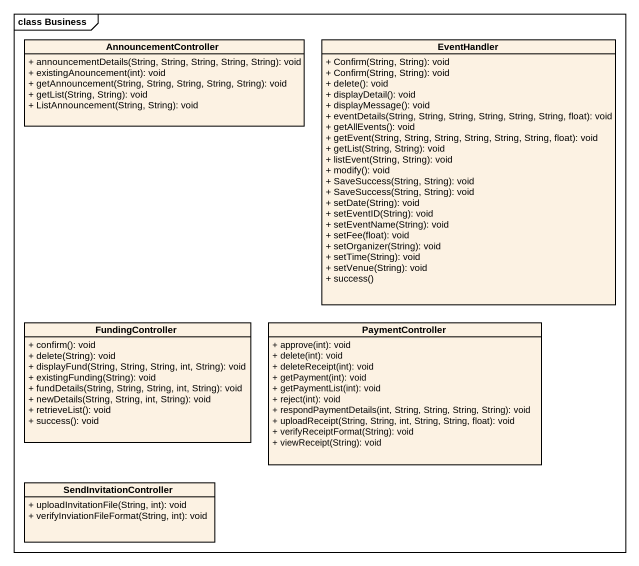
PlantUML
@startuml
mainframe class Business
hide circle
hide empty members
skinparam classAttributeIconSize 0
class AnnouncementController {
  + announcementDetails(String, String, String, String, String): void
  + existingAnouncement(int): void
  + getAnnouncement(String, String, String, String, String): void
  + getList(String, String): void
  + ListAnnouncement(String, String): void
}
class EventHandler {
  + Confirm(String, String): void
  + Confirm(String, String): void
  + delete(): void
  + displayDetail(): void
  + displayMessage(): void
  + eventDetails(String, String, String, String, String, String, float): void
  + getAllEvents(): void
  + getEvent(String, String, String, String, String, String, float): void
  + getList(String, String): void
  + listEvent(String, String): void
  + modify(): void
  + SaveSuccess(String, String): void
  + SaveSuccess(String, String): void
  + setDate(String): void
  + setEventID(String): void
  + setEventName(String): void
  + setFee(float): void
  + setOrganizer(String): void
  + setTime(String): void
  + setVenue(String): void
  + success()
}
class FundingController {
  + confirm(): void
  + delete(String): void
  + displayFund(String, String, String, int, String): void
  + existingFunding(String): void
  + fundDetails(String, String, String, int, String): void
  + newDetails(String, String, int, String): void
  + retrieveList(): void
  + success(): void
}
class PaymentController {
  + approve(int): void
  + delete(int): void
  + deleteReceipt(int): void
  + getPayment(int): void
  + getPaymentList(int): void
  + reject(int): void
  + respondPaymentDetails(int, String, String, String, String): void
  + uploadReceipt(String, String, int, String, String, float): void
  + verifyReceiptFormat(String): void
  + viewReceipt(String): void
}
class SendInvitationController {
  + uploadInvitationFile(String, int): void
  + verifyInviationFileFormat(String, int): void
}
@enduml
